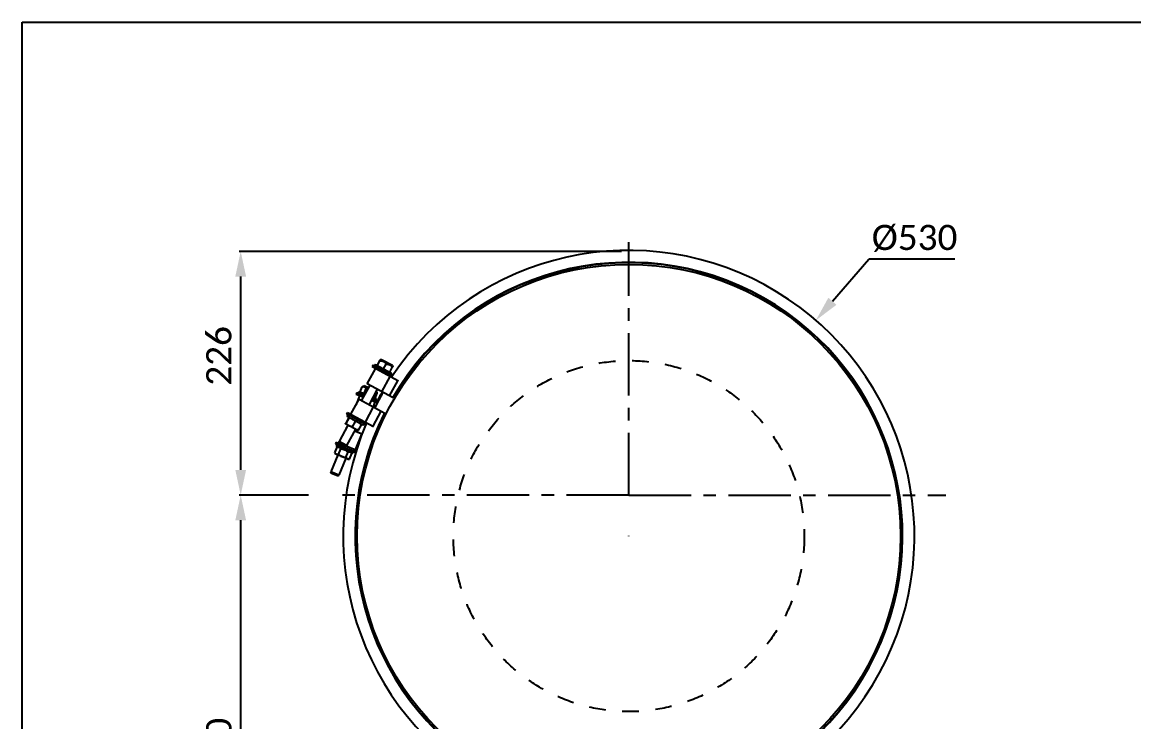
# Model space of a CAD drawing. Header units: millimetres. Extents: x 374 to 5899, y -2909 to 2000.
# Drawn here: x 376 to 1407, y 1351 to 2000 of the extents above; entities that cross this region are included whole.
import ezdxf

# ---------------------------------------------------------------- set-up
doc = ezdxf.new("R2010")
doc.units = ezdxf.units.MM
doc.header["$LTSCALE"] = 154
doc.header["$PDMODE"] = 3
doc.header["$PDSIZE"] = 8
doc.linetypes.add('CENTER', pattern=[0.6, 0.375, -0.075, 0.075, -0.075])
doc.linetypes.add('DASHED', pattern=[0.2, 0.1, -0.1])
doc.layers.get('0').update_dxf_attribs({"linetype": 'CONTINUOUS'})
doc.layers.get('Defpoints').update_dxf_attribs({"linetype": 'CONTINUOUS'})
doc.layers.add('00_BUW_DATUM', color=7, linetype='CONTINUOUS')
doc.layers.add('02___PRT_ALL_AXES', color=7, linetype='CONTINUOUS')
doc.styles.get("Standard").update_dxf_attribs({"font": 'calibri.ttf'})
doc.dimstyles.new('DIMSTYLE_1', dxfattribs={"dimtxt": 23.333333, "dimasz": 23.333333, "dimexe": 1.5, "dimexo": 1, "dimgap": 0.875, "dimtad": 1, "dimdsep": 46, "dimtxsty": 'Standard', "dimblk": '_FILLED', "dimblk1": '_FILLED', "dimblk2": '_FILLED', "dimcen": 0.09, "dimazin": 2, "dimtp": 0.01, "dimtm": 0.01, "dimtfac": 1, "dimtofl": 0, "dimtmove": 0, "dimatfit": 3, "dimldrblk": '_FILLED', "dimfxl": 1, "dimtolj": 1, "dimarcsym": 0})
doc.dimstyles.new('DIMSTYLE_2', dxfattribs={"dimtxt": 23.333333, "dimasz": 23.333333, "dimexe": 1.5, "dimexo": 1, "dimtad": 1, "dimdec": 0, "dimdsep": 46, "dimtxsty": 'Standard', "dimblk": '_FILLED', "dimblk1": '_FILLED', "dimblk2": '_FILLED', "dimcen": 0.09, "dimazin": 2, "dimtp": 0.01, "dimtm": 0.01, "dimtfac": 1, "dimtdec": 0, "dimtofl": 0, "dimtmove": 0, "dimatfit": 1, "dimldrblk": '_FILLED', "dimfxl": 1, "dimtolj": 1, "dimarcsym": 0})

# ---------------------------------------------------------------- blocks, each defined once
blk = doc.blocks.new('_FILLED')
at = {"color": 0, "linetype": 'ByBlock'}
blk.add_solid([(0, 0), (-1, 0.214), (-1, -0.214)], dxfattribs=at)
blk = doc.blocks.new('*D2')
at = {"color": 0, "linetype": 'Continuous', "lineweight": -2}
for p in [(1127.1, 1741.3), (1240.8, 1780.4)]:
    blk.add_line(p, (1161, 1780.4), dxfattribs=at)
at = {"color": 0, "linetype": 'Continuous'}
for p, q in [((938.2, 1523.6), (938.4, 1523.6)), ((938.3, 1523.5), (938.3, 1523.7))]:
    blk.add_line(p, q, dxfattribs=at)
at = {"layer": 'Defpoints', "color": 0}
for p in [(1111.8, 1723.7), (764.7, 1323.5)]:
    blk.add_point(p, dxfattribs=at)
at = {"color": 0, "linetype": 'ByBlock', "lineweight": -2, "xscale": 23.3333333333, "yscale": 23.3333333333, "zscale": 23.3333333333, "rotation": 229.064636667102}
blk.add_blockref('_FILLED', (1111.8, 1723.7), dxfattribs=at)
at = {"color": 0, "insert": (1163.6, 1812.2), "char_height": 23.33, "attachment_point": 1, "line_spacing_factor": 0.9}
blk.add_mtext('\\A1;%%c530', dxfattribs=at)
blk = doc.blocks.new('*D7')
at = {"color": 0, "linetype": 'Continuous', "lineweight": -2}
for p, q in [((931.6, 1787.6), (576.8, 1787.6)), ((578.3, 1584.9), (578.3, 1764.3)), ((629.2, 1561.6), (576.8, 1561.6))]:
    blk.add_line(p, q, dxfattribs=at)
at = {"layer": 'Defpoints', "color": 0}
for p in [(578.3, 1787.6), (932.6, 1787.6), (630.2, 1561.6)]:
    blk.add_point(p, dxfattribs=at)
at = {"color": 0, "linetype": 'ByBlock', "lineweight": -2, "xscale": 23.3333333333, "yscale": 23.3333333333, "zscale": 23.3333333333}
for p, rotation in [((578.3, 1787.6), 90), ((578.3, 1561.6), 270)]:
    blk.add_blockref('_FILLED', p, dxfattribs=dict(at, rotation=rotation))
at = {"color": 0, "insert": (546.3, 1690.7), "char_height": 23.33, "attachment_point": 2, "rotation": 90, "line_spacing_factor": 0.9}
blk.add_mtext('\\A1;226', dxfattribs=at)
blk = doc.blocks.new('*D8')
at = {"color": 0, "linetype": 'Continuous', "lineweight": -2}
for p, q in [((641.3, 1561.6), (576.8, 1561.6)), ((578.3, 1135.7), (578.3, 1538.3)), ((911.3, 1112.4), (576.8, 1112.4))]:
    blk.add_line(p, q, dxfattribs=at)
at = {"layer": 'Defpoints', "color": 0}
for p in [(578.3, 1561.6), (642.3, 1561.6), (912.3, 1112.4)]:
    blk.add_point(p, dxfattribs=at)
at = {"color": 0, "linetype": 'ByBlock', "lineweight": -2, "xscale": 23.3333333333, "yscale": 23.3333333333, "zscale": 23.3333333333}
for p, rotation in [((578.3, 1561.6), 90), ((578.3, 1112.4), 270)]:
    blk.add_blockref('_FILLED', p, dxfattribs=dict(at, rotation=rotation))
at = {"color": 0, "insert": (546.3, 1327.4), "char_height": 23.333, "attachment_point": 2, "rotation": 90, "line_spacing_factor": 0.9}
blk.add_mtext('\\A1;\\A1;450', dxfattribs=at)

msp = doc.modelspace()

# ---------------------------------------------------------------- linework, layer by layer
at = {"color": 0, "linetype": 'Continuous'}
for p, q in [((701.133, 1681.987), (700.32, 1680.494)), ((724.533, 1667.31), (700.32, 1680.494)), ((701.133, 1681.987), (718.698, 1672.423)), ((703.311, 1682.851), (702.451, 1681.27)), ((703.311, 1682.851), (718.241, 1674.721)), ((705.029, 1681.915), (707.414, 1686.295)), ((705.101, 1681.877), (707.485, 1686.256)), ((707.549, 1686.38), (707.485, 1686.256)), ((709.025, 1687.482), (707.93, 1687.159)), ((709.025, 1687.482), (719.031, 1682.034)), ((710.848, 1678.747), (713.232, 1683.127)), ((719.031, 1682.034), (719.354, 1680.939)), ((695.742, 1664.769), (703.394, 1678.821)), ((709.241, 1657.419), (716.892, 1671.47)), ((716.523, 1675.657), (718.908, 1680.036)), ((718.241, 1674.721), (717.381, 1673.14)), ((718.698, 1672.423), (717.885, 1670.93)), ((689.031, 1657.312), (690.95, 1661.914)), ((697.938, 1663.573), (690.286, 1649.522)), ((691.275, 1662.062), (691.12, 1661.994)), ((693.306, 1662.896), (691.274, 1662.06)), ((692.883, 1655.705), (694.803, 1660.308)), ((693.306, 1662.896), (696.78, 1661.448)), ((719.583, 1651.787), (695.742, 1664.769)), ((716.381, 1653.531), (724.033, 1667.582)), ((680.439, 1636.665), (688.091, 1650.717)), ((688.601, 1653.699), (684.961, 1644.97)), ((686.025, 1656.615), (685.37, 1655.046)), ((691.828, 1652.353), (685.37, 1655.046)), ((686.025, 1656.615), (692.646, 1653.854)), ((688.102, 1657.699), (687.409, 1656.038)), ((688.091, 1650.717), (711.932, 1637.735)), ((688.102, 1657.699), (693.511, 1655.443)), ((704.964, 1659.748), (697.312, 1645.696)), ((700.069, 1650.759), (704.484, 1648.918)), ((700.935, 1652.348), (703.792, 1651.157)), ((702.864, 1651.544), (704.783, 1656.147)), ((703.792, 1651.157), (703.1, 1649.495)), ((704.024, 1658.021), (704.658, 1656.48)), ((704.659, 1656.482), (704.72, 1656.324)), ((693.938, 1629.315), (701.589, 1643.367)), ((705.086, 1646.825), (699.252, 1649.258)), ((702.787, 1647.784), (701.064, 1643.652)), ((701.078, 1625.427), (708.729, 1639.479)), ((704.484, 1648.918), (703.83, 1647.349)), ((676.552, 1636.846), (677.365, 1638.339)), ((694.117, 1627.282), (676.552, 1636.846)), ((677.009, 1634.548), (677.87, 1636.129)), ((691.939, 1626.418), (677.009, 1634.548)), ((677.365, 1638.339), (701.578, 1625.154)), ((677.709, 1626.424), (669.483, 1611.318)), ((676.286, 1624.163), (675.658, 1622.657)), ((676.442, 1624.098), (676.286, 1624.163)), ((684.735, 1622.598), (676.509, 1607.492)), ((690.91, 1618.066), (683.866, 1621.003)), ((684.303, 1622.833), (684.735, 1622.598)), ((686.588, 1621.589), (685.977, 1620.122)), ((691.939, 1626.418), (692.8, 1627.999)), ((694.117, 1627.282), (694.93, 1628.775)), ((666.898, 1610.743), (666.244, 1609.174)), ((684.703, 1601.477), (666.244, 1609.174)), ((666.898, 1610.743), (673.521, 1607.981)), ((667.628, 1608.596), (666.935, 1606.935)), ((669.883, 1609.962), (669.483, 1611.318)), ((676.509, 1607.492), (669.483, 1611.318)), ((675.153, 1607.092), (669.883, 1609.962)), ((670.275, 1609.748), (670.128, 1609.396)), ((690.472, 1618.248), (684.314, 1603.481)), ((668.472, 1598.927), (661.852, 1583.052)), ((682.626, 1600.393), (666.935, 1606.935)), ((675.153, 1607.092), (676.509, 1607.492)), ((685.648, 1602.924), (675.445, 1607.179)), ((683.319, 1602.054), (682.626, 1600.393)), ((685.357, 1603.046), (684.703, 1601.477)), ((675.856, 1595.848), (669.236, 1579.973)), ((662.391, 1581.744), (661.852, 1583.052)), ((669.236, 1579.973), (661.852, 1583.052)), ((667.928, 1579.435), (662.391, 1581.744)), ((667.928, 1579.435), (669.236, 1579.973))]:
    msp.add_line(p, q, dxfattribs=at)
msp.add_lwpolyline([(375.672, 2000.09), (2989.56, 2000.09), (2989.56, -396.871), (375.672, -396.871)], close=True)
at = {"color": 0, "linetype": 'DASHED'}
msp.add_circle((938.279, 1523.59), 162.75, dxfattribs=at)
at = {"color": 0, "linetype": 'Continuous'}
for centre, radius, start, end in [((938.279, 1523.59), 264.9, 156.628461, 146.232064), ((938.279, 1523.59), 253.867, 153.236096, 149.624428), ((938.279, 1523.59), 253.5, 153.238714, 149.621811), ((693.679, 1656.309), 6.235, 114.229071, 115.954741), ((938.279, 1523.59), 264.9, 149.699572, 152.167685), ((698.88, 1654.14), 6.235, 18.77703, 20.502698)]:
    msp.add_arc(centre, radius, start, end, dxfattribs=at)
for points, knots in [([(707.414, 1686.295), (707.48, 1686.41), (707.575, 1686.575), (707.694, 1686.78), (707.768, 1686.906), (707.83, 1687.007), (707.875, 1687.086), (707.909, 1687.129), (707.922, 1687.157), (707.93, 1687.159)], [0, 0, 0, 0, 0.39534404, 0.56432848, 0.71009025, 0.82942137, 0.91926425, 0.97674756, 1, 1, 1, 1]), ([(707.485, 1686.256), (708.066, 1686.269), (709.224, 1686.214), (710.89, 1685.667), (712.253, 1684.564), (712.928, 1683.622), (713.232, 1683.127)], [0, 0, 0, 0, 0.25240171, 0.49999579, 0.74760155, 1, 1, 1, 1]), ([(707.93, 1687.159), (707.934, 1687.16), (707.922, 1687.127), (707.911, 1687.103), (707.876, 1687.028), (707.813, 1686.897), (707.7, 1686.674), (707.604, 1686.486), (707.549, 1686.38)], [0, 0, 0, 0, 0.01416633, 0.06457201, 0.14979547, 0.26716891, 0.58704856, 1, 1, 1, 1]), ([(713.232, 1683.127), (713.807, 1683.143), (714.953, 1683.094), (716.601, 1682.557), (717.947, 1681.463), (718.61, 1680.528), (718.908, 1680.036)], [0, 0, 0, 0, 0.25263068, 0.4999958, 0.7473726, 1, 1, 1, 1]), ([(718.908, 1680.036), (718.969, 1680.154), (719.056, 1680.323), (719.164, 1680.535), (719.23, 1680.665), (719.281, 1680.772), (719.322, 1680.853), (719.34, 1680.904), (719.356, 1680.931), (719.354, 1680.938)], [0, 0, 0, 0, 0.39534378, 0.56432815, 0.71008989, 0.82942103, 0.91926397, 0.9767474, 1, 1, 1, 1]), ([(690.95, 1661.914), (691.341, 1662.052), (692.104, 1662.264), (693.307, 1662.144), (694.238, 1661.374), (694.625, 1660.683), (694.803, 1660.308)], [0, 0, 0, 0, 0.26399547, 0.49999671, 0.73600986, 1, 1, 1, 1]), ([(703.809, 1657.627), (703.902, 1657.57), (704.282, 1657.268), (704.517, 1656.824), (704.658, 1656.48)], [0, 0, 0, 0, 0.22715669, 1, 1, 1, 1])]:
    msp.add_open_spline(points, degree=3, knots=knots, dxfattribs=at)
msp.add_open_spline([(694.803, 1660.308), (695.256, 1660.34), (695.711, 1660.349), (696.164, 1660.327)], degree=3, dxfattribs=at)
at = {"layer": '00_BUW_DATUM', "color": 0, "linetype": 'Continuous'}
for p, q in [((678.414, 1633.122), (675.717, 1628.169)), ((678.564, 1633.04), (675.868, 1628.088)), ((684.346, 1629.891), (681.65, 1624.939)), ((686.929, 1621.403), (675.515, 1627.619)), ((689.978, 1626.825), (687.282, 1621.872)), ((665.46, 1600.812), (667.63, 1606.016)), ((665.46, 1600.812), (666.164, 1599.889)), ((678.163, 1594.886), (666.164, 1599.889)), ((667.63, 1606.016), (668.781, 1606.165)), ((668.913, 1599.372), (671.083, 1604.577)), ((675.84, 1596.484), (678.01, 1601.688)), ((679.315, 1595.035), (681.485, 1600.239)), ((681.485, 1600.239), (680.78, 1601.162)), ((681.479, 1600.246), (681.485, 1600.239)), ((678.163, 1594.886), (679.315, 1595.035)), ((679.306, 1595.034), (679.315, 1595.035))]:
    msp.add_line(p, q, dxfattribs=at)
for centre, radius, start, end in [((677.522, 1624.235), 8.812, 61.455317, 67.148601), ((682.698, 1633.74), 8.812, 235.711924, 241.405207), ((688.111, 1630.1), 8.203, 241.430737, 242.347222)]:
    msp.add_arc(centre, radius, start, end, dxfattribs=at)
for points, knots in [([(678.767, 1633.591), (678.762, 1633.593), (678.746, 1633.584), (678.725, 1633.562), (678.691, 1633.523), (678.65, 1633.47), (678.601, 1633.401), (678.521, 1633.284), (678.458, 1633.189), (678.414, 1633.122)], [0, 0, 0, 0, 0.02502295, 0.07885489, 0.16395496, 0.27929067, 0.42291918, 0.59254745, 1, 1, 1, 1]), ([(678.564, 1633.04), (678.597, 1633.113), (678.643, 1633.218), (678.697, 1633.349), (678.728, 1633.427), (678.751, 1633.491), (678.766, 1633.54), (678.772, 1633.569), (678.771, 1633.588), (678.767, 1633.591)], [0, 0, 0, 0, 0.40745255, 0.57708083, 0.72070934, 0.83604506, 0.92114511, 0.97497706, 1, 1, 1, 1]), ([(680.944, 1632.355), (680.754, 1632.435), (679.982, 1632.731), (679.175, 1632.928), (678.564, 1633.04)], [0, 0, 0, 0, 0.24920502, 1, 1, 1, 1]), ([(684.346, 1629.891), (683.962, 1630.3), (683.152, 1631.075), (682.222, 1631.709), (681.733, 1631.976)], [0, 0, 0, 0, 0.5016954, 1, 1, 1, 1]), ([(687.44, 1628.868), (686.963, 1629.127), (685.951, 1629.551), (684.885, 1629.797), (684.346, 1629.891)], [0, 0, 0, 0, 0.4979354, 1, 1, 1, 1]), ([(675.515, 1627.619), (675.51, 1627.621), (675.509, 1627.64), (675.516, 1627.669), (675.53, 1627.719), (675.553, 1627.782), (675.584, 1627.861), (675.639, 1627.992), (675.685, 1628.096), (675.717, 1628.169)], [0, 0, 0, 0, 0.02502295, 0.07885489, 0.16395496, 0.27929067, 0.42291918, 0.59254745, 1, 1, 1, 1]), ([(675.868, 1628.088), (675.824, 1628.02), (675.761, 1627.925), (675.681, 1627.808), (675.631, 1627.74), (675.59, 1627.686), (675.557, 1627.647), (675.536, 1627.626), (675.519, 1627.616), (675.515, 1627.619)], [0, 0, 0, 0, 0.40745255, 0.57708083, 0.72070934, 0.83604506, 0.92114511, 0.97497706, 1, 1, 1, 1]), ([(677.734, 1626.46), (677.564, 1626.576), (676.897, 1627.065), (676.292, 1627.635), (675.868, 1628.088)], [0, 0, 0, 0, 0.24920502, 1, 1, 1, 1]), ([(681.65, 1624.939), (681.098, 1625.04), (680.007, 1625.3), (678.97, 1625.737), (678.481, 1626.004)], [0, 0, 0, 0, 0.5016954, 1, 1, 1, 1]), ([(684.188, 1622.896), (683.711, 1623.155), (682.806, 1623.776), (682.021, 1624.537), (681.65, 1624.939)], [0, 0, 0, 0, 0.4979354, 1, 1, 1, 1]), ([(687.282, 1621.872), (686.764, 1621.963), (685.741, 1622.197), (684.765, 1622.592), (684.304, 1622.834)], [0, 0, 0, 0, 0.50202355, 1, 1, 1, 1]), ([(686.929, 1621.403), (686.933, 1621.401), (686.95, 1621.41), (686.971, 1621.432), (687.005, 1621.471), (687.045, 1621.524), (687.095, 1621.593), (687.175, 1621.71), (687.238, 1621.805), (687.282, 1621.872)], [0, 0, 0, 0, 0.02502295, 0.07885489, 0.16395496, 0.27929067, 0.42291918, 0.59254745, 1, 1, 1, 1]), ([(689.978, 1626.825), (689.622, 1627.21), (688.87, 1627.943), (688.008, 1628.548), (687.555, 1628.804)], [0, 0, 0, 0, 0.50202355, 1, 1, 1, 1]), ([(690.181, 1627.375), (690.185, 1627.373), (690.187, 1627.354), (690.18, 1627.325), (690.165, 1627.275), (690.142, 1627.212), (690.111, 1627.133), (690.057, 1627.002), (690.011, 1626.898), (689.978, 1626.825)], [0, 0, 0, 0, 0.02502295, 0.07885489, 0.16395496, 0.27929067, 0.42291918, 0.59254745, 1, 1, 1, 1]), ([(665.465, 1600.805), (665.67, 1600.536), (666.005, 1600.16), (666.532, 1599.765), (666.817, 1599.617), (666.963, 1599.556)], [0, 0, 0, 0, 0.51417928, 0.75943837, 1, 1, 1, 1]), ([(666.963, 1599.556), (667.109, 1599.495), (667.416, 1599.397), (668.071, 1599.3), (668.576, 1599.328), (668.913, 1599.372)], [0, 0, 0, 0, 0.24050243, 0.48573781, 1, 1, 1, 1]), ([(667.639, 1606.018), (667.974, 1606.061), (668.477, 1606.088), (669.128, 1605.991), (669.434, 1605.893), (669.58, 1605.832)], [0, 0, 0, 0, 0.51417928, 0.75943837, 1, 1, 1, 1]), ([(668.913, 1599.372), (669.408, 1598.975), (670.437, 1598.227), (671.567, 1597.636), (672.153, 1597.392)], [0, 0, 0, 0, 0.50010436, 1, 1, 1, 1]), ([(669.58, 1605.832), (669.726, 1605.771), (670.012, 1605.622), (670.541, 1605.225), (670.877, 1604.847), (671.083, 1604.577)], [0, 0, 0, 0, 0.24050243, 0.48573781, 1, 1, 1, 1]), ([(671.083, 1604.577), (671.713, 1604.504), (672.969, 1604.299), (674.184, 1603.912), (674.77, 1603.668)], [0, 0, 0, 0, 0.50010436, 1, 1, 1, 1]), ([(674.781, 1603.664), (675.364, 1603.42), (676.49, 1602.829), (677.517, 1602.084), (678.01, 1601.688)], [0, 0, 0, 0, 0.49989682, 1, 1, 1, 1]), ([(678.01, 1601.688), (678.348, 1601.731), (678.857, 1601.758), (679.515, 1601.66), (679.824, 1601.561), (679.971, 1601.5)], [0, 0, 0, 0, 0.5140438, 0.75935138, 1, 1, 1, 1]), ([(679.971, 1601.5), (680.118, 1601.438), (680.404, 1601.289), (680.935, 1600.894), (681.272, 1600.516), (681.479, 1600.247)], [0, 0, 0, 0, 0.24070747, 0.48603865, 1, 1, 1, 1]), ([(672.153, 1597.392), (672.738, 1597.148), (673.954, 1596.761), (675.21, 1596.556), (675.84, 1596.484)], [0, 0, 0, 0, 0.49989565, 1, 1, 1, 1]), ([(675.84, 1596.484), (676.047, 1596.213), (676.386, 1595.833), (676.919, 1595.435), (677.207, 1595.285), (677.354, 1595.223)], [0, 0, 0, 0, 0.5140438, 0.75935138, 1, 1, 1, 1]), ([(677.354, 1595.223), (677.501, 1595.162), (677.808, 1595.064), (678.463, 1594.965), (678.969, 1594.991), (679.306, 1595.034)], [0, 0, 0, 0, 0.24070747, 0.48603865, 1, 1, 1, 1])]:
    msp.add_open_spline(points, degree=3, knots=knots, dxfattribs=at)
at = {"layer": '02___PRT_ALL_AXES', "color": 0, "linetype": 'CENTER'}
for q in [(938.279, 1796.257), (661.458, 1561.59), (1232.365, 1561.59)]:
    msp.add_line((938.279, 1561.59), q, dxfattribs=at)
at = {"layer": '02___PRT_ALL_AXES', "color": 0, "linetype": 'Continuous'}
msp.add_circle((938.279, 1523.59), 252, dxfattribs=at)
msp.add_arc((938.279, 1523.59), 264, 149.707628, 153.172894, dxfattribs=at)

# ---------------------------------------------------------------- dimensions: what is measured, and where the dimension line sits
at = {"color": 0, "linetype": 'Continuous'}
dim = msp.add_diameter_dim_2p(p1=(764.715, 1323.472), p2=(1111.844, 1723.709), text='%%c<>', dimstyle='DIMSTYLE_2', override={"dimtih": 1, "dimtoh": 1, "dimpost": '<>'}, dxfattribs=at)
dim.commit()
dim.dimension.update_dxf_attribs({"geometry": '*D2', "text_midpoint": (1202.206, 1780.416), "dimtype": 163})
dim = msp.add_linear_dim(base=(578.296, 1787.59), p1=(630.247, 1561.59), p2=(932.613, 1787.59), angle=90, dimstyle='DIMSTYLE_1', dxfattribs=at)
dim.commit()
dim.dimension.update_dxf_attribs({"geometry": '*D7', "text_midpoint": (578.296, 1690.683), "dimtype": 160})
dim = msp.add_linear_dim(base=(578.296, 1561.59), p1=(912.311, 1112.351), p2=(642.298, 1561.59), angle=90, text='\\A1;450', dimstyle='DIMSTYLE_1', override={"dimtxsty": 'Standard'}, dxfattribs=at)
dim.commit()
dim.dimension.update_dxf_attribs({"geometry": '*D8', "text_midpoint": (578.296, 1327.418), "dimtype": 160})

doc.saveas('drawing.dxf')
